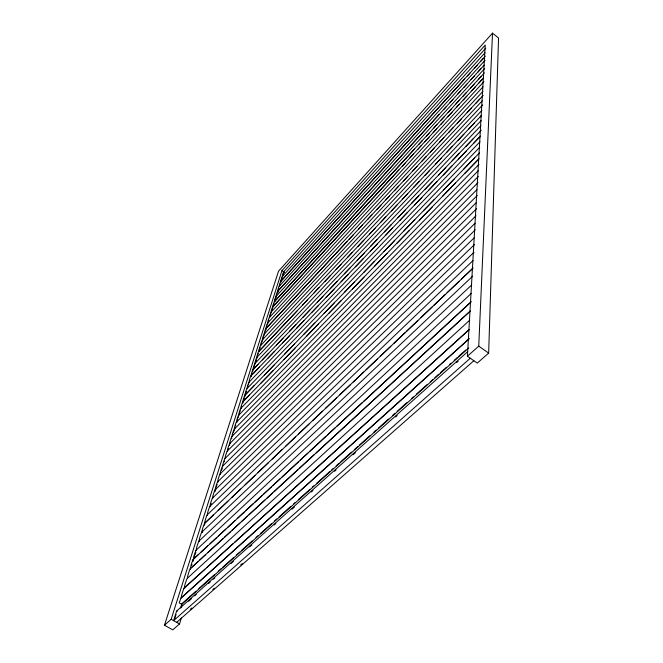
<?xml version="1.0" encoding="UTF-8"?>
<svg xmlns="http://www.w3.org/2000/svg" width="663" height="663" viewBox="0 0 663 663"><rect width="100%" height="100%" fill="white"/><g stroke="black" fill="none" stroke-linecap="round" stroke-linejoin="round"><path stroke-width="0.99" d="M164.449 625.25L171.153 619.3L281.957 270.587L485.241 45.043L467.407 356.246L477.261 363.084L488.656 353.106L498.551 38.023L492.518 33.15L278.526 271.184L164.449 625.25L172.794 629.85L179.54 623.941L181.364 618.015M467.407 356.246L478.752 346.169L492.518 33.15M180.609 607.913L181.72 604.349L468.782 347.909M181.165 607.847L182.068 604.946M174.502 619.474L176.043 614.576M234.362 430.171L234.321 430.237A44.943 29.62 47.2 0 0 234.039 430.925M256.929 358.36L256.896 358.418A41.28 25.103 45 0 0 256.656 358.998M276.098 297.314L276.131 297.264A38.222 21.514 43.7 0 0 275.891 297.811M282.363 276.637L282.38 275.642A55.377 30.059 43.9 0 1 283.623 271.88L485.739 48.192M464.564 79.071L280.756 281.46L280.847 280.524A55.742 30.448 44 0 1 282.098 276.72L484.976 52.825M279.256 286.491L279.28 285.48A56.106 30.854 44.1 0 1 280.557 281.618L485.299 56.164M467.349 76.005L470.133 72.938M474.31 68.339L477.095 65.272M480.576 61.444L483.36 58.377M278.344 292.25L277.573 291.372L277.706 290.493A56.479 31.269 44.2 0 1 278.99 286.582L485.084 60.242M276.073 296.618L276.098 295.582A56.852 31.683 44.3 0 1 277.407 291.612L484.164 65.14M277.615 291.455L438.923 114.774M443.812 109.42L446.605 106.362M450.094 102.533L452.887 99.475M457.777 94.121L460.57 91.063M464.059 87.243L466.86 84.176M471.045 79.593L474.534 75.764M478.031 71.944L480.824 68.886M274.449 301.789L274.474 300.737A57.233 32.114 44.4 0 1 275.8 296.709L484.636 68.596M272.8 307.027L272.833 305.958A57.623 32.545 44.5 0 1 274.175 301.88L484.404 72.872M274.383 301.715L414.499 149.092M418.701 144.509L422.207 140.697M426.408 136.114L429.21 133.064M433.411 128.489L436.917 124.669M441.119 120.094L443.92 117.036M448.13 112.461L451.627 108.641M455.829 104.066L459.335 100.254M462.84 96.433L466.338 92.621M470.548 88.038L474.045 84.226M478.255 79.643L481.056 76.593M271.126 312.339L271.159 311.254A58.012 32.993 44.6 0 1 272.526 307.118L483.468 77.985M272.733 306.952L398.844 169.968M402.35 166.164L405.151 163.115M410.057 157.794L413.563 153.982M417.765 149.415L421.27 145.611M424.768 141.807L428.978 137.241M433.179 132.675L436.685 128.871M440.887 124.304L443.688 121.263M447.89 116.696L452.1 112.13M456.301 107.563L459.103 104.522M463.304 99.956L466.81 96.143M471.716 90.823L475.214 87.01M478.719 83.207L482.225 79.403M269.435 317.718L269.468 316.624A58.419 33.448 44.7 0 1 270.852 312.439L483.932 81.64M267.711 323.179L267.753 322.069A58.825 33.912 44.9 0 1 269.153 317.826L482.979 86.894M265.971 328.715L266.012 327.597A59.231 34.377 45 0 1 267.429 323.287L482.896 91.353M264.206 334.334L264.247 333.199A59.653 34.866 45.1 0 1 265.689 328.823L483.194 95.348M265.904 328.641L347.097 241.498M349.21 239.219L353.454 234.677M358.393 229.373L362.628 224.823M367.567 219.519L371.802 214.969M376.75 209.665L380.985 205.124M385.924 199.82L389.454 196.024M394.394 190.72L398.629 186.179M403.576 180.875L407.811 176.325M412.751 171.021L416.986 166.471M421.933 161.167L426.168 156.625M430.403 152.076L434.638 147.526M439.577 142.222L443.812 137.68M448.76 132.376L452.995 127.826M457.23 123.277L461.465 118.735M467.117 112.669L471.352 108.127M475.586 103.577L479.821 99.027M262.415 340.028L262.457 338.876A60.076 35.354 45.3 0 1 263.915 334.442L482.225 100.834M260.592 345.813L260.642 344.644A60.507 35.852 45.4 0 1 262.125 340.144L482.681 104.887M258.752 351.672L258.802 350.495A60.946 36.366 45.5 0 1 260.302 345.929L481.868 110.406M256.879 357.622L256.937 356.429A61.386 36.888 45.7 0 1 258.454 351.796L481.429 115.503M258.686 351.597L297.024 310.972M302.701 304.955L307.665 299.684M314.055 292.913L319.027 287.651M324.704 281.634L330.389 275.617M336.066 269.592L341.039 264.33M347.429 257.559L352.393 252.296M358.078 246.28L363.755 240.255M369.432 234.238L375.109 228.221M380.794 222.204L385.758 216.934M391.443 210.917L397.12 204.9M402.797 198.883L407.77 193.613M413.447 187.596L419.132 181.579M424.809 175.562L429.773 170.292M435.458 164.275L441.135 158.258M446.812 152.241L452.498 146.225M458.174 140.208L463.851 134.183M468.824 128.92L474.501 122.904M480.186 116.887L481.603 115.379M254.915 363.581L255.04 362.446A61.841 37.418 45.9 0 1 256.581 357.747L481.164 120.567M253.051 369.788L253.109 368.553A62.297 37.965 46 0 1 254.675 363.788L480.874 125.721M251.095 376.004L251.161 374.761A62.77 38.52 46.2 0 1 252.744 369.913L481.305 130.221M252.984 369.705L257.982 364.459M262.266 359.968L268.697 353.23M276.546 344.992L282.977 338.254M289.399 331.517L295.831 324.779M302.966 317.287L310.11 309.803M317.245 302.311L322.964 296.32M330.099 288.836L337.243 281.344M344.387 273.852L350.097 267.869M357.233 260.377L364.377 252.893M370.799 246.147L377.23 239.409M384.374 231.926L391.51 224.434M397.941 217.696L405.076 210.204M411.508 203.466L418.643 195.983M425.074 189.237L432.21 181.753M438.641 175.015L445.776 167.524M452.207 160.786L459.343 153.294M465.774 146.556L472.91 139.073M249.106 382.319L249.172 381.051A63.242 39.092 46.4 0 1 250.788 376.136L480.302 136.305M253.175 373.683L259.606 366.962M268.184 357.995L274.615 351.274M282.479 343.061L289.623 335.586M296.775 328.119L303.919 320.652M311.784 312.439L318.223 305.718M326.08 297.496L333.945 289.283M341.097 281.816L348.241 274.341M355.393 266.874L363.249 258.661M370.402 251.186L377.545 243.719M385.41 235.506L392.562 228.039M399.706 220.564L407.571 212.351M414.715 204.884L421.867 197.417M429.019 189.941L436.876 181.728M443.315 175.007L451.893 166.04M458.324 159.319L466.188 151.106M473.332 143.639L480.484 136.164M247.092 388.725L247.158 387.441A63.731 39.672 46.6 0 1 248.799 382.452L480.012 141.741M245.045 395.231L245.119 393.93A64.22 40.261 46.8 0 1 246.777 388.866L479.705 147.285M242.965 401.836L243.039 400.518A64.725 40.866 47 0 1 244.73 395.372L479.399 152.929M244.979 395.148L254.335 385.485M264.404 375.076L274.482 364.667M284.56 354.257L294.629 343.848M303.986 334.185L314.784 323.03M324.141 313.367L334.21 302.958M344.288 292.549L354.365 282.14M363.722 272.476L374.512 261.321M383.869 251.658L394.667 240.503M404.016 230.84L414.814 219.693M423.45 210.768L434.248 199.613M443.597 189.95L454.395 178.803M463.752 169.131L474.542 157.985M240.86 408.549L240.934 407.215A65.231 41.487 47.2 0 1 242.65 401.985L479.092 158.681M242.898 401.753L249.387 395.082M260.915 383.214L273.164 370.609M283.971 359.487L295.507 347.619M306.314 336.497L318.563 323.892M328.657 313.508L340.906 300.903M352.434 289.035L363.97 277.167M374.777 266.045L387.026 253.44M397.12 243.056L409.369 230.451M419.464 220.075L432.433 206.723M442.519 196.339L455.489 182.996M464.862 173.35L478.553 159.261M238.713 415.361L238.796 414.01A65.753 42.117 47.4 0 1 240.536 408.698L478.959 164.374M236.534 422.281L236.616 420.914A66.283 42.755 47.7 0 1 238.382 415.519L478.454 170.507M234.321 429.317L234.412 427.925A66.822 43.418 47.9 0 1 236.202 422.447L478.305 176.424M232.075 436.461L232.166 435.052A67.369 44.09 48.2 0 1 233.989 429.483L477.973 182.623M229.713 443.638L229.887 442.296A67.933 44.777 48.5 0 1 231.735 436.635L476.904 189.684M227.467 451.105L227.566 449.647A68.504 45.482 48.8 0 1 229.448 443.895L477.285 195.394M225.105 458.605L225.213 457.13A69.085 46.203 49.1 0 1 227.119 451.279L476.001 202.895M222.71 466.238L222.818 464.738A69.681 46.932 49.4 0 1 224.757 458.788L476.564 208.688M220.265 473.987L220.381 472.462A70.286 47.686 49.8 0 1 222.354 466.42L476.001 215.74M217.787 481.877L217.903 480.327A70.908 48.449 50.1 0 1 219.909 474.178L475.081 223.257M215.26 489.891L215.384 488.324A71.546 49.236 50.5 0 1 217.423 482.067L475.23 229.887M212.699 498.054L212.823 496.454A72.192 50.032 50.9 0 1 214.895 490.098L474.095 237.901M210.088 506.35L210.212 504.725A72.855 50.852 51.3 0 1 212.326 498.253L474.633 244.415M207.428 514.795L207.56 513.145A73.535 51.689 51.8 0 1 209.715 506.557L474.012 252.255M204.726 523.38L204.867 521.706A74.231 52.543 52.2 0 1 207.055 515.01L473.059 260.518M204.643 523.281L213.652 514.72M218.16 510.435L227.915 501.153M231.669 497.59L240.677 489.021M245.177 484.744L254.94 475.462M257.94 472.603L268.449 462.617M272.203 459.045L281.966 449.763M285.712 446.199L295.474 436.917M298.474 434.058L308.983 424.071M312.737 420.499L322.5 411.217M325.5 408.367L336.763 397.659M339.763 394.8L350.271 384.813M353.271 381.954L363.78 371.96M366.034 369.821L377.297 359.114M380.297 356.255L390.805 346.268M393.805 343.409L405.068 332.702M406.568 331.276L417.831 320.569M420.831 317.718L432.085 307.01M433.594 305.577L444.848 294.869M447.102 292.731L459.111 281.311M461.365 279.173L472.62 268.465M201.975 532.124L202.124 530.425A74.944 53.413 52.7 0 1 204.345 523.604L473.158 267.993M199.173 541.033L199.323 539.301A75.681 54.308 53.2 0 1 201.585 532.356L472.719 276.123M196.323 550.091L196.48 548.334A76.427 55.211 53.8 0 1 198.784 541.265L471.741 284.891M193.422 559.323L193.579 557.533A77.198 56.148 54.4 0 1 195.925 550.331L471.277 293.386M193.339 559.216L198.643 554.301M200.922 552.188L207.743 545.873M210.014 543.759L216.842 537.436M218.359 536.035L225.934 529.008M227.45 527.599L235.034 520.579M237.304 518.466L244.133 512.143M245.65 510.742L253.225 503.714M254.741 502.314L262.324 495.286M263.841 493.877L271.424 486.857M272.941 485.449L280.524 478.421M282.04 477.02L298.715 461.564M300.231 460.155L307.814 453.127M309.331 451.727L326.005 436.271M327.522 434.862L335.105 427.842M336.622 426.433L362.396 402.549M363.912 401.14L470.805 302.079M190.463 568.721L190.629 566.898A77.994 57.093 55 0 1 193.016 559.572L471.335 301.665M191.143 567.918L197.988 561.611M199.505 560.21L205.596 554.616M207.875 552.511L223.091 538.513M224.616 537.113L230.699 531.511M232.216 530.11L239.824 523.107M241.349 521.706L247.432 516.104M248.956 514.712L264.927 500.01M266.451 498.609L272.534 493.007M274.059 491.606L297.637 469.901M299.162 468.501L314.378 454.503M315.895 453.102L470.324 310.98M187.455 578.293L187.621 576.445A78.806 58.062 55.6 0 1 190.057 568.978L470.084 311.27M184.38 588.048L184.563 586.167A79.651 59.048 56.3 0 1 187.041 578.559L469.827 320.096M467.746 351.639L176.615 611.095L173.59 620.651L470.274 358.235M184.297 587.94L204.983 569.177M206.516 567.785L233.335 543.461M234.868 542.069L469.313 329.42M181.256 597.985L181.438 596.07A80.513 60.06 57 0 1 183.966 588.313L469.081 329.735M181.173 597.877L468.028 339.671M181.72 604.349L179.25 602.874L180.833 598.258L469.429 338.578M181.919 603.728L195.8 591.321M198.883 588.562L214.306 574.78M218.168 571.332L221.251 568.572M222.793 567.197L233.591 557.542M236.674 554.79L239.757 552.03M241.299 550.646L252.097 541M255.959 537.552L258.272 535.489M260.584 533.417L271.382 523.77M274.465 521.01L276.778 518.938M279.09 516.875L290.659 506.532M293.75 503.781L295.292 502.397M298.375 499.645L309.944 489.302M312.256 487.23L313.798 485.855M316.881 483.095L329.992 471.376M331.533 470.001L333.083 468.625M336.166 465.865L339.249 463.105M340.79 461.73L351.589 452.083M354.672 449.323L357.755 446.564M359.305 445.188L370.095 435.533M373.957 432.094L376.269 430.022M378.581 427.95L388.609 418.991M392.463 415.544L394.775 413.48M397.087 411.408L407.115 402.449M411.748 398.314L413.289 396.938M416.372 394.178L427.171 384.532M430.254 381.772L432.566 379.7M434.878 377.637L438.74 374.189M440.282 372.813L446.448 367.294M449.531 364.534L451.08 363.158M454.163 360.399L457.246 357.647M458.788 356.263L465.733 350.064M188.557 601.316L191.64 598.565M194.731 595.813L196.281 594.438M208.638 583.432L210.188 582.056M213.271 579.305L214.82 577.929M231.039 563.484L233.359 561.42M249.586 546.975L251.899 544.911M274.3 524.972L275.849 523.596M292.068 509.151L294.389 507.087M311.386 491.954L312.928 490.579M334.558 471.318L336.108 469.943M353.097 454.81L355.418 452.746M395.587 416.977L397.129 415.602M456.616 362.644L458.158 361.269M190.281 609.33L191.839 607.971M212.773 589.515L214.323 588.147M240.694 564.917L242.244 563.55M176.648 622.342L473.863 360.722M183.966 588.313L184.521 588.396M190.057 568.978L190.596 569.061M193.016 559.572L193.555 559.663M195.925 550.331L196.455 550.431M198.784 541.265L199.306 541.364M201.585 532.356L202.107 532.455M207.055 515.01L207.56 515.11M209.715 506.557L210.221 506.665M214.895 490.098L215.392 490.197M217.423 482.067L217.912 482.175M219.909 474.178L220.398 474.285M227.119 451.279L227.591 451.395M231.735 436.635L232.199 436.743M236.202 422.447L236.658 422.563M238.382 415.519L238.837 415.635M240.536 408.698L240.976 408.814M242.65 401.985L243.089 402.101M248.799 382.452L249.23 382.576M250.788 376.136L251.211 376.261M252.744 369.913L253.167 370.037M176.673 611.037L177.278 611.286M284.104 272.476L283.938 272.41A36.987 20.13 43.3 0 0 283.714 272.916M244.481 398.844L244.117 398.72A43.186 27.432 46.1 0 1 244.324 398.04M256.382 360.945L256.034 360.813A41.28 25.103 45 0 1 256.225 360.191M278.874 289.292L278.568 289.167A37.716 20.951 43.5 0 1 278.717 288.645M283.524 274.499L283.217 274.374A36.987 20.13 43.3 0 1 283.366 273.877M171.153 619.3L179.54 623.941M266.203 329.478L266.029 329.412A39.83 23.371 44.4 0 0 265.764 330M281.957 270.587L284.319 272.195M478.752 346.169L488.656 353.106M283.441 274.722L283.192 274.482A31.02 16.931 43.1 0 0 283.018 274.979M275.593 299.726L275.327 299.477A32.056 18.1 43.5 0 0 275.145 300.016M263.65 337.74L263.377 337.484A33.647 19.948 44.2 0 0 263.186 338.072M246.18 392.156A42.855 27.026 45.9 0 1 246.379 391.493M245.385 395.098A35.951 22.749 45.6 0 1 245.716 393.665M221.608 470.316A46.866 32.064 48.6 0 1 221.848 469.52M222.113 468.741A46.866 32.064 48.6 0 1 222.395 467.979M224.26 461.838A46.46 31.551 48.3 0 1 224.517 461.075M249.445 382.186A35.412 22.078 45.2 0 1 249.586 381.49M229.497 445.387A45.689 30.564 47.7 0 1 229.788 444.674M228.213 449.323A38.321 25.749 47.4 0 1 228.445 448.544M239.409 413.72A36.805 23.81 46.2 0 1 239.625 412.999M240.105 411.441A43.874 28.277 46.5 0 1 240.338 410.762M193.016 561.412A51.913 38.495 53.6 0 1 193.381 560.492M191.69 565.431A43.543 32.47 53.2 0 1 192.013 564.462M195.005 554.931A51.399 37.841 53 0 1 195.287 553.986M195.602 553.058A51.399 37.841 53 0 1 195.933 552.146M194.342 557.069A43.103 31.923 52.6 0 1 194.624 556.1M204.361 525.336A49.924 35.976 51.4 0 1 204.701 524.483M202.389 531.9A41.868 30.332 51 0 1 202.605 530.947M247.432 388.593A35.678 22.409 45.4 0 1 247.581 387.88M247.954 386.512A35.678 22.409 45.4 0 1 248.177 385.849M248.625 384.399A42.531 26.619 45.7 0 1 248.865 383.769M244.788 396.723A43.186 27.432 46.1 0 1 245.053 396.093M243.462 400.966A36.233 23.097 45.8 0 1 243.644 400.253M231.52 438.815A45.308 30.092 47.4 0 1 231.785 438.102M230.152 443.564A38.006 25.343 47.1 0 1 230.326 442.76M242.708 403.353A43.526 27.854 46.3 0 1 242.973 402.706M241.357 407.662A36.515 23.454 46 0 1 241.755 406.22M210.917 504.336A40.725 28.849 49.7 0 1 211.182 503.457M215.657 489.7A40.004 27.912 49 0 1 215.848 488.813M216.32 487.106A40.004 27.912 49 0 1 216.602 486.269M216.892 485.266A47.686 33.117 49.3 0 1 217.166 484.462M214.928 491.722A48.117 33.664 49.7 0 1 215.243 490.927M236.89 422.132A37.095 24.183 46.4 0 1 237.056 421.37M237.453 419.886A37.095 24.183 46.4 0 1 237.694 419.173M238.183 417.607A44.222 28.716 46.7 0 1 238.44 416.928M233.533 432.351A44.943 29.62 47.2 0 1 233.774 431.63M232.804 434.737A37.7 24.945 46.9 0 1 233.02 433.983M235.547 425.994A44.578 29.164 46.9 0 1 235.763 425.273M234.843 428.381A37.393 24.564 46.6 0 1 235.042 427.627M268.681 320.619A39.274 22.733 44.1 0 1 268.846 320.055M268.018 323.088A32.943 19.119 43.9 0 1 268.142 322.475M272.062 309.845A38.736 22.111 43.9 0 1 272.228 309.298M272.41 308.767A38.736 22.111 43.9 0 1 272.825 307.74M271.424 312.248A32.495 18.597 43.7 0 1 271.54 311.651M271.847 310.508A32.495 18.597 43.7 0 1 272.029 309.961M259.357 350.271A34.128 20.52 44.5 0 1 259.54 349.65M259.962 348.307A40.683 24.39 44.7 0 1 260.161 347.719M251.426 375.88A35.147 21.755 45.1 0 1 251.567 375.192M251.932 373.857A35.147 21.755 45.1 0 1 252.147 373.211M252.586 371.81A41.893 25.849 45.3 0 1 252.818 371.197M254.128 366.896A41.587 25.467 45.2 0 1 254.31 366.266M254.749 365.048A41.587 25.467 45.2 0 1 254.99 364.468M253.382 369.664A34.882 21.44 44.9 0 1 253.523 368.984M263.418 337.351A40.111 23.702 44.5 0 1 263.592 336.763M263.998 335.635A40.111 23.702 44.5 0 1 264.222 335.088M262.722 339.928A33.647 19.948 44.2 0 1 262.855 339.29M255.437 362.868A34.625 21.125 44.8 0 1 255.603 362.213M257.335 356.843A34.377 20.818 44.6 0 1 257.493 356.197M258.106 354.208A40.982 24.738 44.9 0 1 258.305 353.611M275.36 299.361A38.222 21.514 43.7 0 1 275.518 298.831M274.739 301.698A32.056 18.1 43.5 0 1 274.855 301.126M276.471 295.963A31.849 17.851 43.4 0 1 276.761 294.869M277.308 293.195A37.965 21.233 43.6 0 1 277.499 292.698M280.648 282.678A37.468 20.669 43.5 0 1 280.847 282.206M279.778 285.322A31.426 17.379 43.3 0 1 280.109 284.278M265.366 331.119A39.83 23.371 44.4 0 1 265.556 330.555M264.645 333.605A33.407 19.666 44.1 0 1 264.794 332.992M266.551 327.398A33.175 19.393 44 0 1 266.916 326.237M267.305 324.994A39.548 23.048 44.2 0 1 267.512 324.447M277.963 291.438A31.633 17.619 43.3 0 1 278.07 290.883M281.104 281.452A31.227 17.155 43.2 0 1 281.485 279.852M281.841 278.733A37.227 20.396 43.4 0 1 282.189 277.764M269.998 316.442A32.719 18.854 43.8 0 1 270.164 315.87M270.545 314.635A39.009 22.418 44 0 1 270.935 313.574M273.206 306.356A32.28 18.349 43.6 0 1 273.512 305.229M273.885 304.027A38.479 21.813 43.8 0 1 274.059 303.505M282.637 276.562A31.02 16.931 43.1 0 1 282.745 276.015M261.371 343.815A33.888 20.23 44.4 0 1 261.578 343.219M261.984 341.917A40.393 24.042 44.6 0 1 262.2 341.354"/></g></svg>
